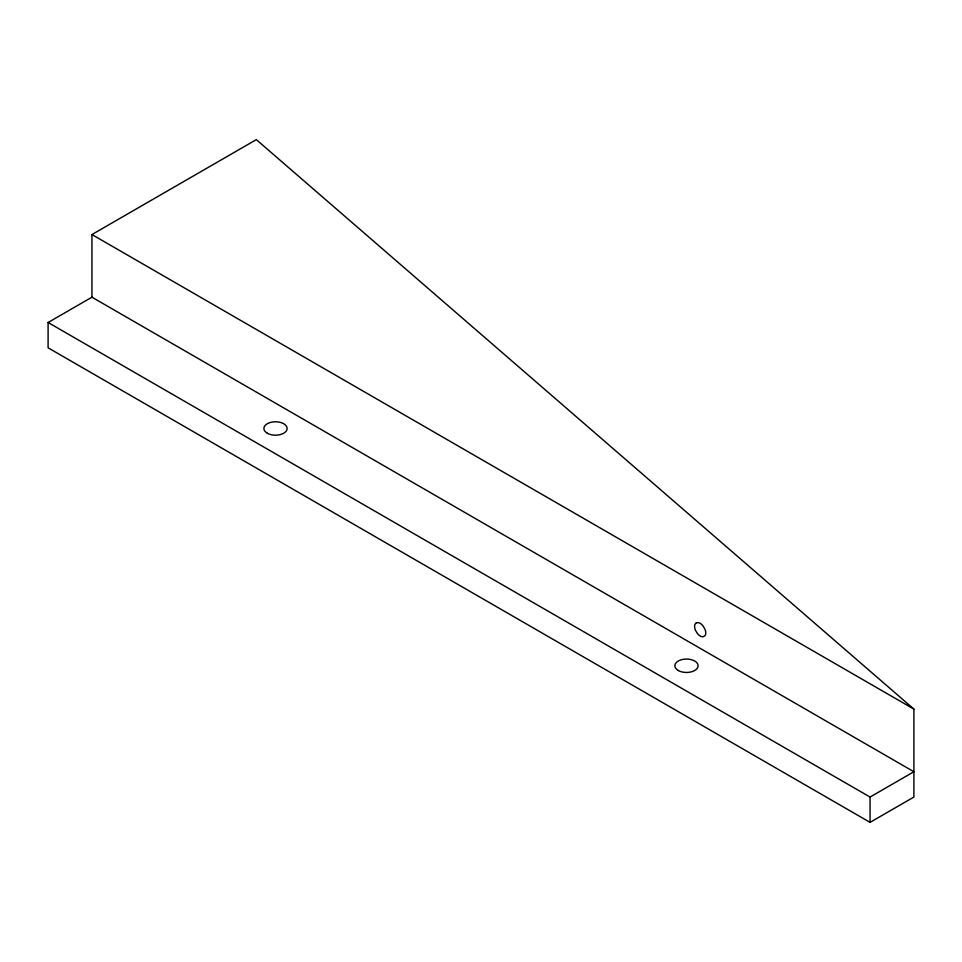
<?xml version="1.0" encoding="UTF-8"?>
<svg xmlns="http://www.w3.org/2000/svg" width="962" height="962" viewBox="0 0 962 962"><rect width="100%" height="100%" fill="white"/><g stroke="black" fill="none" stroke-linecap="round" stroke-linejoin="round"><path stroke-width="1.44" d="M91.943 297.186L91.943 234.548L256.325 139.634L913.9 709.102L913.9 797.053L870.057 822.366L48.1 347.811L48.1 322.498L91.943 297.186L913.9 771.74L870.057 797.053L48.1 322.498M91.943 234.548L913.9 709.102M870.057 797.053L870.057 822.366M696.235 622.943L695.346 623.737A7.624 4.401 60 0 0 695.346 630.062L697.39 633.561A8.033 4.642 60 0 0 702.981 636.784L705.026 635.654A7.624 4.401 60 0 0 705.026 629.328L702.981 625.829A8.033 4.642 60 0 0 697.402 622.606L696.235 622.943M267.292 433.225A11.628 6.71 0 0 0 286.736 430.218A11.628 6.71 0 0 0 272.499 422.005A11.628 6.71 0 0 0 267.292 433.225M678.27 670.502A11.628 6.71 0 0 0 697.715 667.496A11.628 6.71 0 0 0 683.477 659.283A11.628 6.71 0 0 0 678.27 670.502"/></g></svg>
